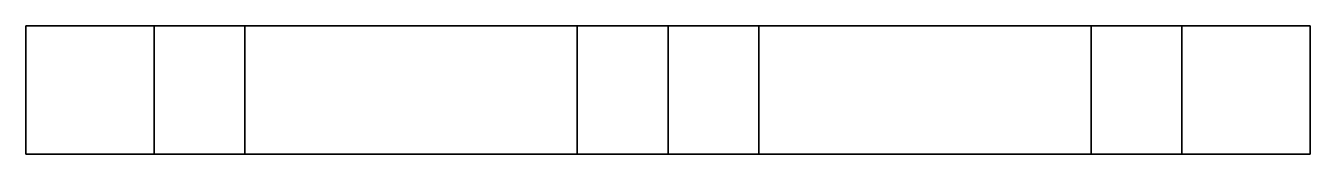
# Model space of a CAD drawing. Extents: x 0 to 1, y 0.15 to 0.25.
import ezdxf

# ---------------------------------------------------------------- set-up
doc = ezdxf.new("R2010")
doc.units = 0

msp = doc.modelspace()

# ---------------------------------------------------------------- meshes
at = {"color": 10}
mesh = msp.add_polyface(dxfattribs=at)
corners = [(0, 0.15), (0, 0.15, 1), (0, 0.25), (1, 0.25), (0.1, 0.15, 0.1707), (1, 0.25, 1), (0, 0.25, 1), (0.1707, 0.25, 0.9), (0.1, 0.15, 0.8293), (0.1, 0.25, 0.8293), (0.1707, 0.25, 0.1), (0.8293, 0.25, 0.1), (1, 0.15, 1), (0.8293, 0.15, 0.1), (1, 0.15), (0.4293, 0.15, 0.5), (0.1, 0.25, 0.1707), (0.4293, 0.25, 0.5), (0.9, 0.15, 0.8293), (0.5, 0.15, 0.4293), (0.1707, 0.15, 0.9), (0.8293, 0.25, 0.9), (0.5, 0.15, 0.5707), (0.5, 0.25, 0.5707), (0.1707, 0.15, 0.1), (0.5, 0.25, 0.4293), (0.9, 0.25, 0.8293), (0.9, 0.25, 0.1707), (0.8293, 0.15, 0.9), (0.5707, 0.15, 0.5), (0.9, 0.15, 0.1707), (0.5707, 0.25, 0.5)]
mesh.append_faces([[corners[k] for k in face] for face in [(0, 1, 6, 2), (2, 6, 9, 16), (14, 0, 2, 3), (1, 0, 4, 8), (5, 6, 1, 12), (7, 9, 6), (8, 4, 16, 9), (16, 10, 2), (10, 11, 3, 2), (3, 5, 12, 14), (0, 14, 13, 24), (24, 4, 0), (8, 20, 1), (21, 7, 6, 5), (20, 28, 12, 1), (9, 7, 23, 17), (4, 15, 17, 16), (15, 8, 9, 17), (17, 25, 10, 16), (24, 13, 11, 10), (27, 3, 11), (26, 5, 3, 27), (12, 18, 30, 14), (14, 30, 13), (19, 15, 4, 24), (20, 8, 15, 22), (28, 20, 7, 21), (21, 5, 26), (12, 28, 18), (20, 22, 23, 7), (25, 17, 23, 31), (19, 24, 10, 25), (13, 19, 25, 11), (31, 27, 11, 25), (30, 18, 26, 27), (30, 29, 19, 13), (15, 19, 29, 22), (22, 28, 21, 23), (21, 26, 31, 23), (18, 28, 22, 29), (29, 30, 27, 31), (18, 29, 31, 26)]], dxfattribs={"color": 10})

doc.saveas('drawing.dxf')
